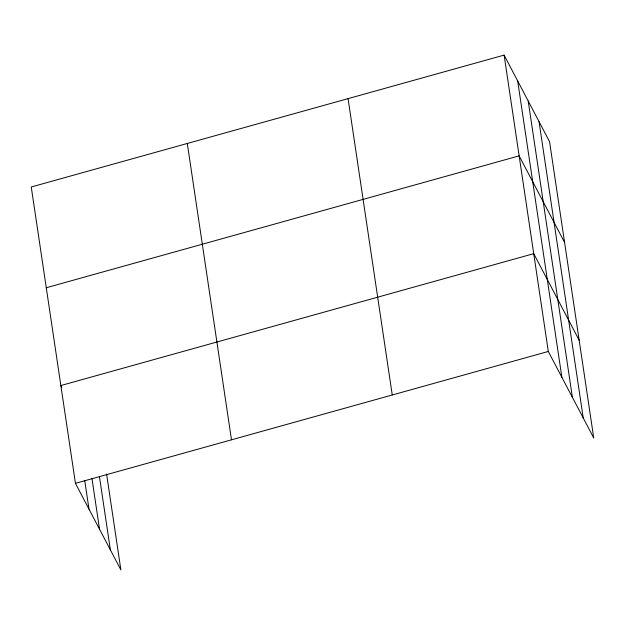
<?xml version="1.0" encoding="UTF-8"?>
<svg xmlns="http://www.w3.org/2000/svg" width="625" height="625" viewBox="0 0 625 625"><rect width="100%" height="100%" fill="white"/><g stroke="black" fill="none" stroke-linecap="round" stroke-linejoin="round"><path stroke-width="0.94" d="M504.117 55.109L548.305 351.461L593.75 438.016L549.555 141.664L504.117 55.109L31.25 186.984L75.445 483.336L120.883 569.891L106.586 474.016M46.273 287.742L519.141 155.867L564.586 242.422M75.445 483.336L548.305 351.461M579.164 340.219L533.727 253.664L60.859 385.539L61.766 387.258M539.039 121.625L583.227 417.969M528.195 100.977L572.383 397.32M517.672 80.938L561.867 377.281M348.07 98.633L392.258 394.977M187.297 143.469L231.484 439.812M99.5 476.984L110.367 549.852M91.945 478.383L99.523 529.195M84.711 480.391L89 509.156"/></g></svg>
